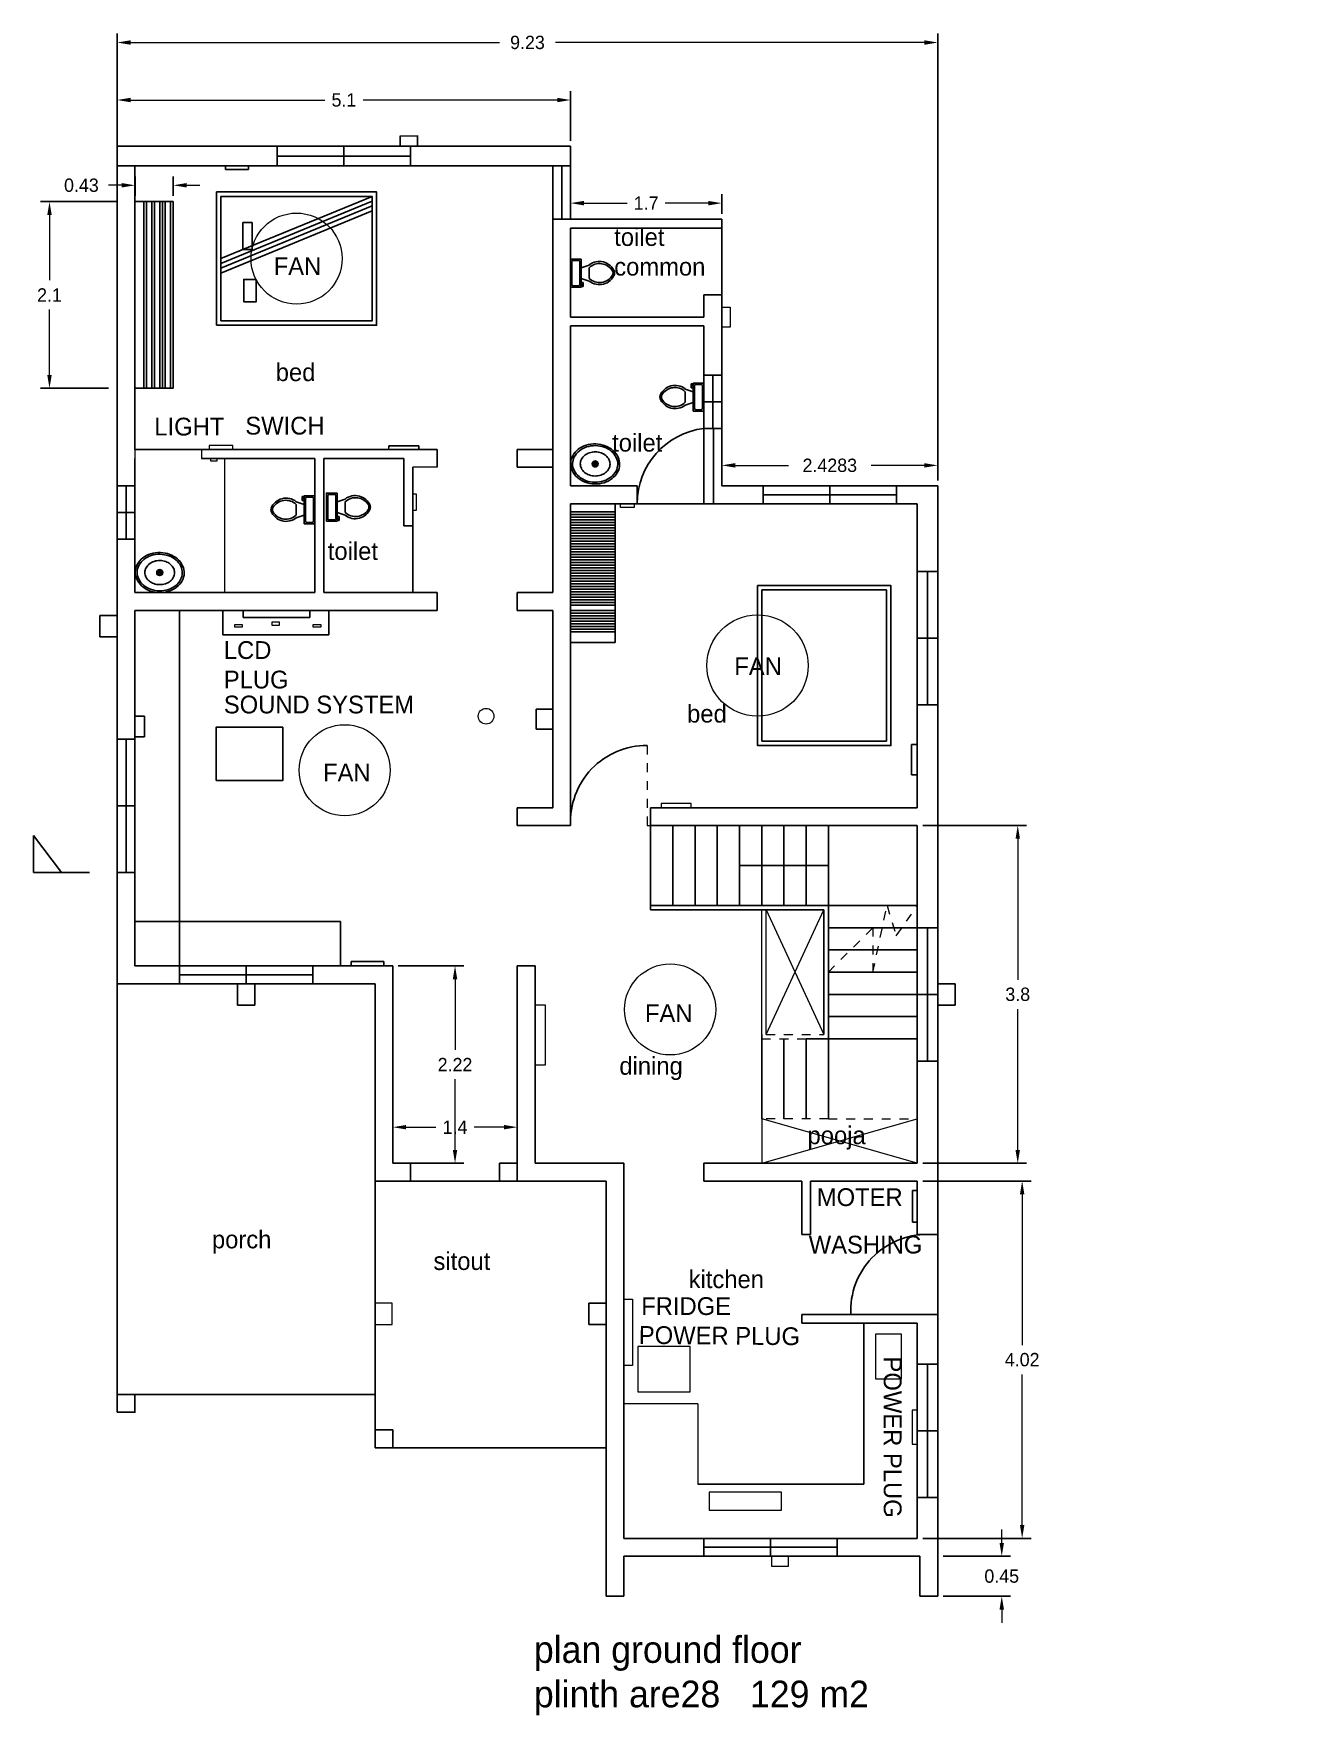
# Model space of a CAD drawing. Header units: inches. Extents: x -100 to 1476, y -184 to 112.
# Drawn here: x -84.59 to -70.25, y 20.16 to 39.07 of the extents above; entities that cross this region are included whole.
import ezdxf

# ---------------------------------------------------------------- set-up
doc = ezdxf.new("R2010")
doc.units = ezdxf.units.IN
doc.header["$MEASUREMENT"] = 0
doc.header["$PDMODE"] = 66
doc.linetypes.add('ACAD_ISO02W100', pattern=[15, 12, -3])
doc.dimstyles.get("Standard").update_dxf_attribs({"dimtxt": 0.15, "dimasz": 0.15, "dimexe": 0.1, "dimexo": 0.0625, "dimgap": 0.09, "dimtad": 0, "dimtih": 1, "dimtoh": 1, "dimdec": 4, "dimdsep": 46, "dimtxsty": 'Standard', "dimcen": 0.09, "dimadec": 0, "dimazin": 0, "dimtfac": 1, "dimtdec": 4, "dimtofl": 0, "dimtmove": 0, "dimatfit": 3, "dimfxl": 0, "dimtolj": 1, "dimtzin": 0, "dimlwd": 15, "dimarcsym": 0})

# ---------------------------------------------------------------- blocks, each defined once
blk = doc.blocks.new('*D361')
at = {"color": 0, "lineweight": -2, "transparency": 16777216}
for p, q in [((-80.546, 26.429), (-80.546, 26.873)), ((-79.146, 26.429), (-79.146, 26.873))]:
    blk.add_line(p, q, dxfattribs=at)
at = {"color": 0, "lineweight": 15, "transparency": 16777216}
for p, q in [((-80.396, 26.773), (-80.061, 26.773)), ((-79.296, 26.773), (-79.631, 26.773))]:
    blk.add_line(p, q, dxfattribs=at)
at = {"color": 0, "linetype": 'ByBlock', "lineweight": 18, "ltscale": 0.0008, "transparency": 16777216}
for points in [[(-80.396, 26.798), (-80.396, 26.748), (-80.546, 26.773)], [(-79.296, 26.748), (-79.296, 26.798), (-79.146, 26.773)]]:
    blk.add_solid(points, dxfattribs=at)
at = {"layer": 'Defpoints', "color": 0, "linetype": 'ByBlock', "lineweight": 18, "transparency": 16777216}
for p in [(-80.546, 26.773), (-80.546, 26.367), (-79.146, 26.367)]:
    blk.add_point(p, dxfattribs=at)
at = {"color": 0, "linetype": 'ByBlock', "ltscale": 0.0008, "transparency": 16777216, "insert": (-79.846, 26.773), "char_height": 0.15, "attachment_point": 5}
blk.add_mtext('\\A1;1.4', dxfattribs=at)
blk = doc.blocks.new('*D363')
at = {"color": 0, "lineweight": 15, "transparency": 16777216}
for p, q in [((-73.696, 22.097), (-73.696, 22.247)), ((-73.696, 21.347), (-73.696, 21.197))]:
    blk.add_line(p, q, dxfattribs=at)
at = {"color": 0, "lineweight": -2, "transparency": 16777216}
for p, q in [((-74.354, 21.947), (-73.596, 21.947)), ((-74.354, 21.497), (-73.596, 21.497))]:
    blk.add_line(p, q, dxfattribs=at)
at = {"color": 0, "linetype": 'ByBlock', "lineweight": 18, "ltscale": 0.0008, "transparency": 16777216}
for points in [[(-73.721, 22.097), (-73.671, 22.097), (-73.696, 21.947)], [(-73.671, 21.347), (-73.721, 21.347), (-73.696, 21.497)]]:
    blk.add_solid(points, dxfattribs=at)
at = {"layer": 'Defpoints', "color": 0, "linetype": 'ByBlock', "lineweight": 18, "transparency": 16777216}
for p in [(-74.416, 21.947), (-74.416, 21.497), (-73.696, 21.497)]:
    blk.add_point(p, dxfattribs=at)
at = {"color": 0, "linetype": 'ByBlock', "ltscale": 0.0008, "transparency": 16777216, "insert": (-73.696, 21.722), "char_height": 0.15, "attachment_point": 5}
blk.add_mtext('\\A1;0.45', dxfattribs=at)
blk = doc.blocks.new('*D364')
at = {"color": 0, "lineweight": -2, "transparency": 16777216}
for p, q in [((-83.646, 37.87), (-83.646, 38.428)), ((-78.546, 37.87), (-78.546, 38.428))]:
    blk.add_line(p, q, dxfattribs=at)
at = {"color": 0, "lineweight": 15, "transparency": 16777216}
for p, q in [((-83.496, 38.328), (-81.311, 38.328)), ((-78.696, 38.328), (-80.881, 38.328))]:
    blk.add_line(p, q, dxfattribs=at)
at = {"color": 0, "linetype": 'ByBlock', "lineweight": 18, "ltscale": 0.0008, "transparency": 16777216}
for points in [[(-83.496, 38.353), (-83.496, 38.303), (-83.646, 38.328)], [(-78.696, 38.303), (-78.696, 38.353), (-78.546, 38.328)]]:
    blk.add_solid(points, dxfattribs=at)
at = {"layer": 'Defpoints', "color": 0, "linetype": 'ByBlock', "lineweight": 18, "transparency": 16777216}
for p in [(-78.546, 38.328), (-83.646, 37.808), (-78.546, 37.808)]:
    blk.add_point(p, dxfattribs=at)
at = {"color": 0, "linetype": 'ByBlock', "ltscale": 0.0008, "transparency": 16777216, "insert": (-81.096, 38.328), "char_height": 0.15, "attachment_point": 5}
blk.add_mtext('\\A1;5.1', dxfattribs=at)
blk = doc.blocks.new('*D365')
at = {"color": 0, "lineweight": -2, "transparency": 16777216}
for p, q in [((-78.546, 37.049), (-78.546, 37.268)), ((-76.846, 37.049), (-76.846, 37.268))]:
    blk.add_line(p, q, dxfattribs=at)
at = {"color": 0, "lineweight": 15, "transparency": 16777216}
for p, q in [((-78.396, 37.168), (-77.911, 37.168)), ((-76.996, 37.168), (-77.481, 37.168))]:
    blk.add_line(p, q, dxfattribs=at)
at = {"color": 0, "linetype": 'ByBlock', "lineweight": 18, "ltscale": 0.0008, "transparency": 16777216}
for points in [[(-78.396, 37.193), (-78.396, 37.143), (-78.546, 37.168)], [(-76.996, 37.143), (-76.996, 37.193), (-76.846, 37.168)]]:
    blk.add_solid(points, dxfattribs=at)
at = {"layer": 'Defpoints', "color": 0, "linetype": 'ByBlock', "lineweight": 18, "transparency": 16777216}
for p in [(-76.846, 37.168), (-78.546, 36.987), (-76.846, 36.987)]:
    blk.add_point(p, dxfattribs=at)
at = {"color": 0, "linetype": 'ByBlock', "ltscale": 0.0008, "transparency": 16777216, "insert": (-77.696, 37.168), "char_height": 0.15, "attachment_point": 5}
blk.add_mtext('\\A1;1.7', dxfattribs=at)
blk = doc.blocks.new('*D366')
at = {"color": 0, "lineweight": -2, "transparency": 16777216}
for p, q in [((-76.844, 34.049), (-76.844, 34.318)), ((-74.416, 34.049), (-74.416, 34.318))]:
    blk.add_line(p, q, dxfattribs=at)
at = {"color": 0, "lineweight": 15, "transparency": 16777216}
for p, q in [((-76.694, 34.218), (-76.095, 34.218)), ((-74.566, 34.218), (-75.165, 34.218))]:
    blk.add_line(p, q, dxfattribs=at)
at = {"color": 0, "linetype": 'ByBlock', "lineweight": 18, "ltscale": 0.0008, "transparency": 16777216}
for points in [[(-76.694, 34.243), (-76.694, 34.193), (-76.844, 34.218)], [(-74.566, 34.193), (-74.566, 34.243), (-74.416, 34.218)]]:
    blk.add_solid(points, dxfattribs=at)
at = {"layer": 'Defpoints', "color": 0, "linetype": 'ByBlock', "lineweight": 18, "transparency": 16777216}
for p in [(-74.416, 34.218), (-76.844, 33.987), (-74.416, 33.987)]:
    blk.add_point(p, dxfattribs=at)
at = {"color": 0, "linetype": 'ByBlock', "ltscale": 0.0008, "transparency": 16777216, "insert": (-75.63, 34.218), "char_height": 0.15, "attachment_point": 5}
blk.add_mtext('\\A1;2.4283', dxfattribs=at)
blk = doc.blocks.new('*D367')
at = {"color": 0, "lineweight": -2, "transparency": 16777216}
for p, q in [((-83.646, 34.049), (-83.646, 39.075)), ((-74.416, 34.049), (-74.416, 39.075))]:
    blk.add_line(p, q, dxfattribs=at)
at = {"color": 0, "lineweight": 15, "transparency": 16777216}
for p, q in [((-83.496, 38.975), (-79.346, 38.975)), ((-74.566, 38.975), (-78.716, 38.975))]:
    blk.add_line(p, q, dxfattribs=at)
at = {"color": 0, "linetype": 'ByBlock', "lineweight": 18, "ltscale": 0.0008, "transparency": 16777216}
for points in [[(-83.496, 39), (-83.496, 38.95), (-83.646, 38.975)], [(-74.566, 38.95), (-74.566, 39), (-74.416, 38.975)]]:
    blk.add_solid(points, dxfattribs=at)
at = {"layer": 'Defpoints', "color": 0, "linetype": 'ByBlock', "lineweight": 18, "transparency": 16777216}
for p in [(-83.646, 38.975), (-83.646, 33.987), (-74.416, 33.987)]:
    blk.add_point(p, dxfattribs=at)
at = {"color": 0, "linetype": 'ByBlock', "ltscale": 0.0008, "transparency": 16777216, "insert": (-79.031, 38.975), "char_height": 0.15, "attachment_point": 5}
blk.add_mtext('\\A1;9.23', dxfattribs=at)
blk = doc.blocks.new('*D368')
at = {"color": 0, "lineweight": -2, "transparency": 16777216}
for p, q in [((-74.584, 30.167), (-73.416, 30.167)), ((-74.584, 26.367), (-73.416, 26.367))]:
    blk.add_line(p, q, dxfattribs=at)
at = {"color": 0, "lineweight": 15, "transparency": 16777216}
for p, q in [((-73.516, 30.017), (-73.516, 28.432)), ((-73.516, 26.517), (-73.516, 28.102))]:
    blk.add_line(p, q, dxfattribs=at)
at = {"color": 0, "linetype": 'ByBlock', "lineweight": 18, "ltscale": 0.0008, "transparency": 16777216}
for points in [[(-73.491, 30.017), (-73.541, 30.017), (-73.516, 30.167)], [(-73.541, 26.517), (-73.491, 26.517), (-73.516, 26.367)]]:
    blk.add_solid(points, dxfattribs=at)
at = {"layer": 'Defpoints', "color": 0, "linetype": 'ByBlock', "lineweight": 18, "transparency": 16777216}
for p in [(-74.646, 30.167), (-74.646, 26.367), (-73.516, 26.367)]:
    blk.add_point(p, dxfattribs=at)
at = {"color": 0, "linetype": 'ByBlock', "ltscale": 0.0008, "transparency": 16777216, "insert": (-73.516, 28.267), "char_height": 0.15, "attachment_point": 5}
blk.add_mtext('\\A1;3.8', dxfattribs=at)
blk = doc.blocks.new('*D369')
at = {"color": 0, "lineweight": -2, "transparency": 16777216}
for p, q in [((-74.584, 26.167), (-73.366, 26.167)), ((-74.584, 22.147), (-73.366, 22.147))]:
    blk.add_line(p, q, dxfattribs=at)
at = {"color": 0, "lineweight": 15, "transparency": 16777216}
for p, q in [((-73.466, 26.017), (-73.466, 24.322)), ((-73.466, 22.297), (-73.466, 23.992))]:
    blk.add_line(p, q, dxfattribs=at)
at = {"color": 0, "linetype": 'ByBlock', "lineweight": 18, "ltscale": 0.0008, "transparency": 16777216}
for points in [[(-73.441, 26.017), (-73.491, 26.017), (-73.466, 26.167)], [(-73.491, 22.297), (-73.441, 22.297), (-73.466, 22.147)]]:
    blk.add_solid(points, dxfattribs=at)
at = {"layer": 'Defpoints', "color": 0, "linetype": 'ByBlock', "lineweight": 18, "transparency": 16777216}
for p in [(-74.646, 26.167), (-74.646, 22.147), (-73.466, 22.147)]:
    blk.add_point(p, dxfattribs=at)
at = {"color": 0, "linetype": 'ByBlock', "ltscale": 0.0008, "transparency": 16777216, "insert": (-73.466, 24.157), "char_height": 0.15, "attachment_point": 5}
blk.add_mtext('\\A1;4.02', dxfattribs=at)
blk = doc.blocks.new('*D359')
at = {"color": 0, "lineweight": -2, "transparency": 16777216}
for p, q in [((-80.484, 28.587), (-79.746, 28.587)), ((-80.484, 26.367), (-79.746, 26.367))]:
    blk.add_line(p, q, dxfattribs=at)
at = {"color": 0, "lineweight": 15, "transparency": 16777216}
for p, q in [((-79.846, 28.437), (-79.846, 27.642)), ((-79.846, 26.517), (-79.846, 27.312))]:
    blk.add_line(p, q, dxfattribs=at)
at = {"color": 0, "linetype": 'ByBlock', "lineweight": 18, "ltscale": 0.0008, "transparency": 16777216}
for points in [[(-79.821, 28.437), (-79.871, 28.437), (-79.846, 28.587)], [(-79.871, 26.517), (-79.821, 26.517), (-79.846, 26.367)]]:
    blk.add_solid(points, dxfattribs=at)
at = {"layer": 'Defpoints', "color": 0, "linetype": 'ByBlock', "lineweight": 18, "transparency": 16777216}
for p in [(-80.546, 28.587), (-79.846, 28.587), (-80.546, 26.367)]:
    blk.add_point(p, dxfattribs=at)
at = {"color": 0, "linetype": 'ByBlock', "ltscale": 0.0008, "transparency": 16777216, "insert": (-79.846, 27.477), "char_height": 0.15, "attachment_point": 5}
blk.add_mtext('\\A1;2.22', dxfattribs=at)
blk = doc.blocks.new('Sink - Oval top')
for p, q in [((-1, 0), (1, 0)), ((0, 1), (0, -1))]:
    blk.add_line(p, q)
at = {"linetype": 'Continuous'}
for points in [[(-12.23, 0.39, 0.117634), (-11.46, -3.36, 0.104469), (-8.88, -6.8, 0.090016), (-5.08, -9.07, 0.08192), (-0.32, -10.02, 0.08192), (4.49, -9.38, 0.090016), (8.42, -7.36, 0.104469), (11.22, -4.09, 0.117634), (12.23, -0.39, 0.117634), (11.46, 3.36, 0.104469), (8.88, 6.8, 0.090016), (5.08, 9.07, 0.08192), (0.32, 10.02, 0.08192), (-4.49, 9.38, 0.090016), (-8.42, 7.36, 0.104469), (-11.22, 4.09, 0.117634)], [(-11.29, 0.16, 0.118622), (-10.52, -3.25, 0.104678), (-8.07, -6.36, 0.089562), (-4.54, -8.37, 0.081185), (-0.13, -9.15, 0.081185), (4.3, -8.49, 0.089562), (7.89, -6.58, 0.104678), (10.42, -3.55, 0.118622), (11.29, -0.16, 0.118622), (10.52, 3.25, 0.104678), (8.07, 6.36, 0.089562), (4.54, 8.37, 0.081185), (0.13, 9.15, 0.081185), (-4.3, 8.49, 0.089562), (-7.89, 6.58, 0.104678), (-10.42, 3.55, 0.118622)], [(-7.42, 0.08, 0.118283), (-6.91, -2.17, 0.104607), (-5.29, -4.21, 0.089718), (-2.97, -5.53, 0.081436), (-0.07, -6.04, 0.081436), (2.84, -5.59, 0.089718), (5.2, -4.33, 0.104607), (6.86, -2.32, 0.118283), (7.42, -0.08, 0.118283), (6.91, 2.17, 0.104607), (5.29, 4.21, 0.089718), (2.97, 5.53, 0.081436), (0.07, 6.04, 0.081436), (-2.84, 5.59, 0.089718), (-5.2, 4.33, 0.104607), (-6.86, 2.32, 0.118283)]]:
    blk.add_lwpolyline(points, format="xyb", close=True, dxfattribs=at)
for radius in [1.5, 1]:
    blk.add_circle((0, 0), radius)
blk = doc.blocks.new('Toilet - top')
for p, q in [((-10, -8.5), (-8, -8.5)), ((-10, -9.5), (-10, -8.5)), ((-7, -9.5), (-10, -9.5)), ((-8, -8.5), (-8, -8)), ((-7, -8), (-7, -9.5)), ((-4, -8), (-6, -14)), ((4, -8), (6, -14)), ((9.5, -6), (9.5, -2)), ((4, -14), (-4, -14))]:
    blk.add_line(p, q)
blk.add_lwpolyline([(10.5, -8), (10.5, 0), (-10.5, 0), (-10.5, -8)], close=True)
for points in [[(-9.5, -2), (-9.5, -6)], [(8.5, -1), (-8.5, -1)], [(-8.5, -7), (8.5, -7)]]:
    blk.add_lwpolyline(points)
for centre, radius, start, end in [((-8.6, -1.9), 0.884, 81.8699, 188.1301), ((-8.6, -6.1), 0.884, 171.8699, 278.1301), ((8.6, -1.9), 0.884, 351.8699, 98.1301), ((8.6, -6.1), 0.884, 261.8699, 8.1301), ((3.5, -21.6), 12.2, 141.4691, 247.9714), ((4.2, -21.8), 11.3, 136.3677, 238.9468), ((-3.5, -21.6), 12.2, 292.0284, 38.5307), ((-4.2, -21.8), 11.3, 301.053, 43.6321), ((0, -27.9), 4, 245.7318, 294.2682), ((0, -29), 4, 254.8605, 285.1395)]:
    blk.add_arc(centre, radius, start, end)
blk = doc.blocks.new('*D360')
at = {"color": 0, "lineweight": -2, "transparency": 16777216}
for p, q in [((-83.646, 37.185), (-84.508, 37.185)), ((-83.743, 35.085), (-84.508, 35.085))]:
    blk.add_line(p, q, dxfattribs=at)
at = {"color": 0, "lineweight": 15, "transparency": 16777216}
for p, q in [((-84.408, 37.035), (-84.408, 36.3)), ((-84.408, 35.235), (-84.408, 35.97))]:
    blk.add_line(p, q, dxfattribs=at)
at = {"color": 0, "linetype": 'ByBlock', "lineweight": 18, "ltscale": 0.0008, "transparency": 16777216}
for points in [[(-84.383, 37.035), (-84.433, 37.035), (-84.408, 37.185)], [(-84.433, 35.235), (-84.383, 35.235), (-84.408, 35.085)]]:
    blk.add_solid(points, dxfattribs=at)
at = {"layer": 'Defpoints', "color": 0, "linetype": 'ByBlock', "lineweight": 18, "transparency": 16777216}
for p in [(-83.584, 37.185), (-84.408, 35.085), (-83.68, 35.085)]:
    blk.add_point(p, dxfattribs=at)
at = {"color": 0, "linetype": 'ByBlock', "ltscale": 0.0008, "transparency": 16777216, "insert": (-84.408, 36.135), "char_height": 0.15, "attachment_point": 5}
blk.add_mtext('\\A1;2.1', dxfattribs=at)
blk = doc.blocks.new('*D370')
at = {"color": 0, "lineweight": -2, "transparency": 16777216}
for p, q in [((-83.446, 37.249), (-83.446, 37.469)), ((-83.016, 37.249), (-83.016, 37.469))]:
    blk.add_line(p, q, dxfattribs=at)
at = {"color": 0, "lineweight": 15, "transparency": 16777216}
for p, q in [((-83.596, 37.369), (-83.746, 37.369)), ((-82.866, 37.369), (-82.716, 37.369))]:
    blk.add_line(p, q, dxfattribs=at)
at = {"color": 0, "linetype": 'ByBlock', "lineweight": 18, "ltscale": 0.0008, "transparency": 16777216}
for points in [[(-83.596, 37.344), (-83.596, 37.394), (-83.446, 37.369)], [(-82.866, 37.394), (-82.866, 37.344), (-83.016, 37.369)]]:
    blk.add_solid(points, dxfattribs=at)
at = {"layer": 'Defpoints', "color": 0, "linetype": 'ByBlock', "lineweight": 18, "transparency": 16777216}
for p in [(-83.446, 37.369), (-83.446, 37.187), (-83.016, 37.187)]:
    blk.add_point(p, dxfattribs=at)
at = {"color": 0, "linetype": 'ByBlock', "ltscale": 0.0008, "transparency": 16777216, "insert": (-84.049, 37.369), "char_height": 0.15, "attachment_point": 5}
blk.add_mtext('\\A1;0.43', dxfattribs=at)

msp = doc.modelspace()

# ---------------------------------------------------------------- linework, layer by layer
at = {"color": 2, "linetype": 'ByBlock', "lineweight": 18, "ltscale": 0.0008}
for p, q in [((-80.46441, 37.80771), (-80.46441, 37.92477)), ((-80.46441, 37.92477), (-80.46441, 37.92477)), ((-80.46441, 37.92477), (-80.26964, 37.92477)), ((-80.26964, 37.9277), (-80.26964, 37.80771)), ((-80.26964, 37.80771), (-80.46441, 37.80771)), ((-83.84093, 32.28964), (-83.84093, 32.52963)), ((-83.84093, 32.52963), (-83.64617, 32.52963)), ((-83.64617, 32.52963), (-83.64617, 32.28964)), ((-83.64617, 32.28964), (-83.84093, 32.28964)), ((-83.64617, 32.28964), (-83.64617, 32.28964)), ((-78.93142, 31.25013), (-78.93142, 31.47671)), ((-78.93142, 31.47671), (-78.74617, 31.47671)), ((-78.74617, 31.47671), (-78.74617, 31.25013)), ((-83.33865, 31.39616), (-83.44617, 31.39616)), ((-83.44617, 31.39616), (-83.44617, 31.13721)), ((-83.33865, 31.16317), (-83.33865, 31.39616)), ((-78.74617, 31.25013), (-78.93142, 31.25013)), ((-83.44617, 31.16317), (-83.33865, 31.16317)), ((-82.29355, 28.14671), (-82.29355, 28.38671)), ((-82.29355, 28.38671), (-82.09879, 28.38671)), ((-82.09879, 28.38671), (-82.09879, 28.14671)), ((-74.41617, 28.3867), (-74.22141, 28.3867)), ((-74.41617, 28.14671), (-74.41617, 28.3867)), ((-74.22141, 28.3867), (-74.22141, 28.14671)), ((-82.09879, 28.14671), (-82.29355, 28.14671)), ((-74.22141, 28.14671), (-74.41617, 28.14671)), ((-80.55141, 24.79221), (-80.74617, 24.79221)), ((-80.74617, 24.79221), (-80.74617, 24.55222)), ((-80.55141, 24.55222), (-80.55141, 24.79221)), ((-78.34093, 24.55222), (-78.34093, 24.79221)), ((-78.34093, 24.79221), (-78.14617, 24.79221)), ((-78.14617, 24.79221), (-78.14617, 24.55222)), ((-80.74617, 24.55222), (-80.55141, 24.55222)), ((-78.14617, 24.55222), (-78.34093, 24.55222)), ((-76.29617, 21.94671), (-76.09776, 21.94671)), ((-76.28117, 21.83219), (-76.28117, 21.94671)), ((-76.09776, 21.94671), (-76.09776, 21.83219)), ((-76.09776, 21.83219), (-76.28117, 21.83219)), ((-76.09776, 21.83219), (-76.09776, 21.83219))]:
    msp.add_line(p, q, dxfattribs=at)
for p, q in [((-83.64617, 37.80771), (-78.54617, 37.80771)), ((-83.64617, 37.80771), (-83.64617, 23.76671)), ((-81.84617, 37.58671), (-81.84617, 37.80771)), ((-81.84617, 37.69721), (-80.34617, 37.69721)), ((-81.09617, 37.58671), (-81.09617, 37.80771)), ((-80.34617, 37.58671), (-80.34617, 37.80771)), ((-78.54617, 37.80771), (-78.54617, 36.98671)), ((-83.44617, 37.58671), (-83.64617, 37.58671)), ((-83.44617, 37.58671), (-78.74617, 37.58671)), ((-83.44617, 37.58671), (-83.44617, 34.39663)), ((-82.94617, 37.58671), (-82.69426, 37.58671)), ((-79.24617, 37.58671), (-78.74617, 37.58671)), ((-78.74617, 37.58671), (-78.74617, 32.78671)), ((-78.74617, 37.58671), (-78.54617, 37.58671)), ((-78.64617, 37.58671), (-78.64617, 36.98671)), ((-78.54617, 37.58671), (-78.54617, 36.98671)), ((-83.01617, 37.18671), (-83.44617, 37.18671)), ((-83.34617, 37.18671), (-83.34617, 35.08671)), ((-83.31617, 37.18671), (-83.31617, 35.08671)), ((-83.25617, 37.18671), (-83.25617, 35.08671)), ((-83.22617, 37.18671), (-83.22617, 35.08671)), ((-83.22617, 37.18671), (-83.22617, 35.08671)), ((-83.16617, 37.18671), (-83.16617, 35.08671)), ((-83.13617, 37.18671), (-83.13617, 35.08671)), ((-83.10617, 37.18671), (-83.10617, 35.08671)), ((-83.04617, 37.18671), (-83.04617, 35.08671)), ((-83.01617, 37.18671), (-83.01617, 35.08671)), ((-82.47881, 36.54407), (-80.77881, 37.24407)), ((-82.47881, 36.49), (-80.77881, 37.19)), ((-82.47881, 36.43592), (-80.77881, 37.13592)), ((-82.47881, 36.38185), (-80.77881, 37.08185)), ((-78.54617, 36.98671), (-78.74617, 36.98671)), ((-78.54617, 36.98671), (-76.84617, 36.98671)), ((-76.84617, 36.98671), (-76.84617, 33.98671)), ((-78.54617, 36.88671), (-78.54617, 35.88671)), ((-78.54617, 36.88671), (-78.54617, 35.88671)), ((-78.54617, 36.88671), (-77.04617, 36.88671)), ((-77.04617, 36.88671), (-76.84617, 36.88671)), ((-77.04617, 36.13671), (-77.04617, 35.88671)), ((-77.04617, 36.13671), (-76.84617, 36.13671)), ((-78.54617, 35.88671), (-77.04617, 35.88671)), ((-78.54617, 35.78671), (-78.54617, 33.98671)), ((-78.54617, 35.78671), (-78.54617, 33.98671)), ((-78.54617, 35.78671), (-77.04617, 35.78671)), ((-77.04617, 35.78671), (-77.04617, 33.98671)), ((-76.84617, 35.23414), (-77.04617, 35.23414)), ((-76.94617, 35.23414), (-76.94617, 34.63414)), ((-83.01617, 35.08671), (-83.44617, 35.08671)), ((-76.84617, 34.93414), (-77.04617, 34.93414)), ((-76.84617, 34.63414), (-77.04617, 34.63414)), ((-76.93933, 34.63414), (-76.93933, 33.78671)), ((-83.44617, 34.39663), (-80.04617, 34.39663)), ((-83.44617, 34.29663), (-83.44617, 32.78671)), ((-83.0227, 34.39663), (-83.0227, 34.39663)), ((-82.69617, 34.29663), (-82.6227, 34.29663)), ((-82.69617, 34.29663), (-81.42175, 34.29663)), ((-81.42175, 34.29663), (-81.42175, 32.78671)), ((-81.32175, 34.29663), (-81.32175, 32.78671)), ((-81.32175, 34.29663), (-80.42175, 34.29663)), ((-80.42175, 34.29663), (-80.42175, 33.53671)), ((-80.04617, 34.39663), (-80.04617, 34.19663)), ((-79.14617, 34.39663), (-78.74617, 34.39663)), ((-79.14617, 34.39663), (-79.14617, 34.19663)), ((-79.14617, 34.39663), (-79.14617, 34.19663)), ((-80.32175, 34.19663), (-80.32175, 32.78671)), ((-79.14617, 34.19663), (-78.74617, 34.19663)), ((-83.44617, 33.98671), (-83.64617, 33.98671)), ((-83.54617, 33.98671), (-83.54617, 33.38671)), ((-78.54617, 33.98671), (-78.54617, 33.98671)), ((-77.79617, 33.98671), (-78.54617, 33.98671)), ((-77.79617, 33.98671), (-77.79617, 33.78671)), ((-77.79617, 33.98671), (-77.79617, 33.78671)), ((-77.04617, 33.98671), (-77.04617, 33.78671)), ((-76.84617, 33.98671), (-74.41617, 33.98671)), ((-76.38117, 33.98671), (-76.38117, 33.78671)), ((-76.38117, 33.88671), (-74.88117, 33.88671)), ((-75.63117, 33.98671), (-75.63117, 33.78671)), ((-74.88117, 33.98671), (-74.88117, 33.78671)), ((-74.41617, 33.98671), (-74.41617, 21.94671)), ((-83.44617, 33.68671), (-83.64617, 33.68671)), ((-78.54617, 33.78671), (-78.54617, 30.36671)), ((-78.54617, 33.78671), (-74.64617, 33.78671)), ((-78.54617, 33.69671), (-78.04617, 33.69671)), ((-78.04617, 33.78671), (-78.04617, 32.58671)), ((-74.64617, 33.78671), (-74.64617, 30.36671)), ((-78.54617, 33.66671), (-78.04617, 33.66671)), ((-78.54617, 33.66671), (-78.04617, 33.66671)), ((-78.54617, 33.63671), (-78.04617, 33.63671)), ((-78.54617, 33.60671), (-78.04617, 33.60671)), ((-78.54617, 33.57671), (-78.04617, 33.57671)), ((-78.54617, 33.57671), (-78.04617, 33.57671)), ((-78.54617, 33.54671), (-78.04617, 33.54671)), ((-78.54617, 33.51671), (-78.04617, 33.51671)), ((-78.54617, 33.48671), (-78.04617, 33.48671)), ((-78.54617, 33.48671), (-78.04617, 33.48671)), ((-83.44617, 33.38671), (-83.64617, 33.38671)), ((-78.54617, 33.45671), (-78.04617, 33.45671)), ((-78.54617, 33.42671), (-78.04617, 33.42671)), ((-78.54617, 33.39671), (-78.04617, 33.39671)), ((-78.54617, 33.39671), (-78.04617, 33.39671)), ((-78.54617, 33.36671), (-78.04617, 33.36671)), ((-78.54617, 33.33671), (-78.04617, 33.33671)), ((-78.54617, 33.30671), (-78.04617, 33.30671)), ((-78.54617, 33.30671), (-78.04617, 33.30671)), ((-78.54617, 33.27671), (-78.04617, 33.27671)), ((-78.54617, 33.24671), (-78.04617, 33.24671)), ((-78.54617, 33.21671), (-78.04617, 33.21671)), ((-78.54617, 33.18671), (-78.04617, 33.18671)), ((-78.54617, 33.15671), (-78.04617, 33.15671)), ((-78.54617, 33.12671), (-78.04617, 33.12671)), ((-78.54617, 33.09671), (-78.04617, 33.09671)), ((-78.54617, 33.09671), (-78.04617, 33.09671)), ((-78.54617, 33.06671), (-78.04617, 33.06671)), ((-78.54617, 33.03671), (-78.04617, 33.03671)), ((-78.54617, 33.00671), (-78.04617, 33.00671)), ((-78.54617, 33.00671), (-78.04617, 33.00671)), ((-78.54617, 32.97671), (-78.04617, 32.97671)), ((-78.54617, 32.94671), (-78.04617, 32.94671)), ((-74.64617, 33.02602), (-74.41617, 33.02602)), ((-74.53117, 33.02602), (-74.53117, 31.52602)), ((-83.44617, 32.78671), (-81.42175, 32.78671)), ((-81.32175, 32.78671), (-80.04537, 32.78671)), ((-80.35521, 32.78671), (-80.45521, 32.78671)), ((-80.32175, 32.78671), (-80.04617, 32.78671)), ((-80.04617, 32.78671), (-80.04617, 32.58671)), ((-79.14617, 32.78671), (-78.74617, 32.78671)), ((-79.14617, 32.78671), (-79.14617, 32.58671)), ((-79.14617, 32.78671), (-79.14617, 32.58671)), ((-78.54617, 32.91671), (-78.04617, 32.91671)), ((-78.54617, 32.91671), (-78.04617, 32.91671)), ((-78.54617, 32.88671), (-78.04617, 32.88671)), ((-78.54617, 32.85671), (-78.04617, 32.85671)), ((-78.54617, 32.82671), (-78.04617, 32.82671)), ((-78.54617, 32.82671), (-78.04617, 32.82671)), ((-78.54617, 32.79671), (-78.04617, 32.79671)), ((-78.54617, 32.76671), (-78.04617, 32.76671)), ((-78.54617, 32.73671), (-78.04617, 32.73671)), ((-78.54617, 32.73671), (-78.04617, 32.73671)), ((-83.44617, 32.58671), (-80.04617, 32.58671)), ((-83.44617, 32.58671), (-83.44617, 28.58671)), ((-82.94617, 32.58671), (-82.94617, 28.58671)), ((-79.14617, 32.58671), (-78.74617, 32.58671)), ((-78.74617, 32.58671), (-78.74617, 30.36671)), ((-78.54617, 32.70671), (-78.04617, 32.70671)), ((-78.54617, 32.67671), (-78.04617, 32.67671)), ((-78.54617, 32.64671), (-78.04617, 32.64671)), ((-78.54617, 32.58671), (-78.04617, 32.58671)), ((-78.54617, 32.55671), (-78.04617, 32.55671)), ((-78.04617, 32.58671), (-78.04617, 32.22671)), ((-78.54617, 32.52671), (-78.04617, 32.52671)), ((-78.54617, 32.49671), (-78.04617, 32.49671)), ((-78.54617, 32.49671), (-78.04617, 32.49671)), ((-78.54617, 32.46671), (-78.04617, 32.46671)), ((-78.54617, 32.43671), (-78.04617, 32.43671)), ((-78.54617, 32.40671), (-78.04617, 32.40671)), ((-78.54617, 32.40671), (-78.04617, 32.40671)), ((-78.54617, 32.37671), (-78.04617, 32.37671)), ((-78.54617, 32.34671), (-78.04617, 32.34671)), ((-78.04617, 32.22671), (-78.54617, 32.22671)), ((-74.64617, 32.27602), (-74.41617, 32.27602)), ((-74.64617, 31.52602), (-74.41617, 31.52602)), ((-83.64617, 31.13721), (-83.44617, 31.13721)), ((-83.64617, 31.13721), (-83.44617, 31.13721)), ((-83.54617, 31.13721), (-83.54617, 30.38721)), ((-83.64617, 30.38721), (-83.44617, 30.38721)), ((-83.54617, 30.38721), (-83.54617, 29.63721)), ((-79.14617, 30.36671), (-79.14617, 30.16671)), ((-79.14617, 30.36671), (-78.74617, 30.36671)), ((-79.14617, 30.36671), (-79.14617, 30.16671)), ((-79.14617, 30.36671), (-79.14617, 30.16671)), ((-78.54617, 30.36671), (-78.54617, 30.16671)), ((-77.64617, 30.36671), (-74.64617, 30.36671)), ((-77.64617, 30.36671), (-77.64617, 30.16671)), ((-78.94617, 30.16671), (-79.14617, 30.16671)), ((-78.94617, 30.16671), (-78.54617, 30.16671)), ((-77.64617, 30.16671), (-74.64617, 30.16671)), ((-77.64617, 29.21671), (-77.64617, 30.16671)), ((-77.39617, 29.26671), (-77.39617, 30.16671)), ((-77.14617, 29.26671), (-77.14617, 30.16671)), ((-76.89617, 29.26671), (-76.89617, 30.16671)), ((-76.64617, 29.26671), (-76.64617, 30.16671)), ((-76.39617, 29.26671), (-76.39617, 30.16671)), ((-76.14617, 29.26671), (-76.14617, 30.16671)), ((-76.14617, 29.26671), (-76.14617, 30.16671)), ((-76.14617, 29.26671), (-76.14617, 30.16671)), ((-75.89617, 29.26671), (-75.89617, 30.16671)), ((-75.64617, 29.26671), (-75.64617, 30.16671)), ((-74.64617, 30.16671), (-74.64617, 26.36671)), ((-76.64617, 29.71671), (-75.64617, 29.71671)), ((-83.64617, 29.63721), (-83.44617, 29.63721)), ((-77.64617, 29.26671), (-74.64617, 29.26671)), ((-77.64617, 29.21671), (-75.69617, 29.21671)), ((-83.44617, 29.08671), (-81.13472, 29.08671)), ((-81.13472, 29.08671), (-81.13472, 28.58671)), ((-75.64617, 29.01671), (-74.64617, 29.01671)), ((-74.64617, 29.01671), (-74.41617, 29.01671)), ((-74.53117, 29.01671), (-74.53117, 27.51671)), ((-75.64617, 28.76671), (-74.64617, 28.76671)), ((-83.44617, 28.58671), (-80.54617, 28.58671)), ((-82.94617, 28.38671), (-82.94617, 28.58671)), ((-82.94617, 28.38671), (-82.94617, 28.58671)), ((-82.19617, 28.38671), (-82.19617, 28.58671)), ((-81.44617, 28.38671), (-81.44617, 28.58671)), ((-80.54617, 28.58671), (-80.54617, 26.36671)), ((-79.14617, 28.58671), (-79.14617, 26.36671)), ((-79.14617, 28.58671), (-78.94617, 28.58671)), ((-79.14617, 28.58671), (-79.14617, 26.16671)), ((-78.94617, 28.58671), (-78.94617, 26.36671)), ((-83.64617, 28.38671), (-80.74617, 28.38671)), ((-82.94617, 28.48671), (-81.44617, 28.48671)), ((-80.74617, 28.38671), (-80.74617, 26.16671)), ((-75.64617, 28.51671), (-74.64617, 28.51671)), ((-75.64617, 28.26671), (-74.64617, 28.26671)), ((-74.64617, 28.26671), (-74.41617, 28.26671)), ((-75.64617, 28.01671), (-74.64617, 28.01671)), ((-75.64617, 27.76671), (-74.64617, 27.76671)), ((-74.64617, 27.51671), (-74.41617, 27.51671)), ((-80.54617, 26.36671), (-80.34617, 26.36671)), ((-80.34617, 26.36671), (-80.34617, 26.16671)), ((-79.34617, 26.36671), (-79.14617, 26.36671)), ((-79.34617, 26.36671), (-79.34617, 26.16671)), ((-79.14617, 26.36671), (-79.14617, 26.16671)), ((-78.94617, 26.36671), (-77.94617, 26.36671)), ((-78.94617, 26.36671), (-78.14617, 26.36671)), ((-77.94617, 26.16671), (-77.94617, 26.36671)), ((-77.04617, 26.36671), (-74.64617, 26.36671)), ((-77.04617, 26.16671), (-77.04617, 26.36671)), ((-80.74617, 26.16671), (-78.14617, 26.16671)), ((-80.74617, 26.16671), (-80.74617, 23.16671)), ((-78.14617, 26.16671), (-78.14617, 21.94671)), ((-77.94617, 26.16671), (-77.94617, 22.14671)), ((-77.04617, 26.16671), (-75.94617, 26.16671)), ((-75.94617, 26.16671), (-75.94617, 25.56671)), ((-75.84617, 26.16671), (-75.84617, 25.56671)), ((-75.84617, 26.16671), (-74.64617, 26.16671)), ((-74.64617, 26.16671), (-74.64617, 25.56671)), ((-75.94617, 25.56671), (-75.84617, 25.56671)), ((-74.64617, 25.56671), (-74.41617, 25.56671)), ((-75.94617, 24.66671), (-75.94617, 24.56671)), ((-75.94617, 24.66671), (-74.41617, 24.66671)), ((-75.39314, 24.66671), (-74.41617, 24.66671)), ((-75.94617, 24.56671), (-74.64617, 24.56671)), ((-75.24617, 24.56671), (-75.24617, 22.75671)), ((-74.64617, 24.56671), (-74.64617, 22.14671)), ((-74.64617, 24.10671), (-74.41617, 24.10671)), ((-74.53117, 24.10671), (-74.53117, 22.60671)), ((-83.64617, 23.76671), (-80.74617, 23.76671)), ((-74.64617, 23.35671), (-74.41617, 23.35671)), ((-80.74617, 23.16671), (-78.14617, 23.16671)), ((-75.24617, 22.75671), (-77.11457, 22.75671)), ((-74.64617, 22.60671), (-74.41617, 22.60671)), ((-77.94617, 22.14671), (-74.64617, 22.14671)), ((-77.04617, 22.14671), (-77.04617, 21.94671)), ((-76.29617, 22.14671), (-76.29617, 21.94671)), ((-75.54617, 22.14671), (-75.54617, 21.94671)), ((-78.14617, 21.94671), (-78.14617, 21.49671)), ((-77.94617, 21.94671), (-74.61617, 21.94671)), ((-77.94617, 21.94671), (-77.94617, 21.49671)), ((-77.04617, 22.04671), (-75.54617, 22.04671)), ((-74.61617, 21.94671), (-74.61617, 21.49671)), ((-74.41617, 21.94671), (-74.41617, 21.49671)), ((-77.94617, 21.49671), (-78.14617, 21.49671)), ((-74.61617, 21.49671), (-74.41617, 21.49671))]:
    msp.add_line(p, q)
at = {"color": 1, "linetype": 'ByBlock', "lineweight": 18, "ltscale": 0.0008}
for p, q in [((-82.42746, 37.58671), (-82.42746, 37.5474)), ((-82.17054, 37.58671), (-82.42746, 37.58671)), ((-82.42746, 37.5474), (-82.17054, 37.5474)), ((-82.17054, 37.5474), (-82.17054, 37.58671)), ((-82.34404, 34.43985), (-82.6099, 34.43985)), ((-82.6099, 34.43985), (-82.6099, 34.39663)), ((-82.34404, 34.39663), (-82.34404, 34.43985)), ((-80.25195, 34.43896), (-80.5892, 34.43896)), ((-80.5892, 34.43896), (-80.5892, 34.41779)), ((-80.25195, 34.39663), (-80.25195, 34.43896)), ((-82.6099, 34.39663), (-82.34404, 34.39663)), ((-80.5892, 34.39663), (-80.5892, 34.42838)), ((-80.5892, 34.39663), (-80.25195, 34.39663)), ((-80.32175, 33.89726), (-80.28461, 33.89726)), ((-80.32175, 33.70895), (-80.32175, 33.89726)), ((-80.28461, 33.89726), (-80.28461, 33.70895)), ((-80.28461, 33.70895), (-80.32175, 33.70895)), ((-74.71057, 30.73746), (-74.71057, 31.07955)), ((-74.71057, 31.07955), (-74.64617, 31.07955)), ((-74.64617, 31.07955), (-74.64617, 30.73746)), ((-74.64617, 30.73746), (-74.71057, 30.73746)), ((-77.19092, 30.41517), (-77.52817, 30.41517)), ((-77.52817, 30.41517), (-77.52817, 30.36671)), ((-77.52817, 30.36671), (-77.19092, 30.36671)), ((-77.19092, 30.37284), (-77.19092, 30.41517)), ((-77.19092, 30.36671), (-77.19092, 30.37284)), ((-80.64817, 28.63539), (-81.01459, 28.63539)), ((-81.01459, 28.63539), (-81.01459, 28.58671)), ((-81.01459, 28.58671), (-80.64817, 28.58671)), ((-80.64817, 28.58671), (-80.64817, 28.63539)), ((-78.94617, 28.15083), (-78.83095, 28.15083)), ((-78.94617, 27.47233), (-78.94617, 28.15083)), ((-78.83095, 28.15083), (-78.83095, 27.47233)), ((-78.83095, 27.47233), (-78.94617, 27.47233)), ((-74.69939, 25.70552), (-74.69939, 26.05908)), ((-74.69939, 26.05908), (-74.64617, 26.05908)), ((-74.64617, 26.05908), (-74.64617, 25.70552)), ((-74.64617, 25.70552), (-74.69939, 25.70552)), ((-77.94617, 24.8389), (-77.85107, 24.8389)), ((-77.94617, 24.09152), (-77.94617, 24.8389)), ((-77.85107, 24.8389), (-77.85107, 24.09152)), ((-77.85107, 24.09152), (-77.94617, 24.09152)), ((-74.64617, 23.59115), (-74.70499, 23.59115)), ((-74.70499, 23.59115), (-74.70499, 23.2079)), ((-74.64617, 23.2079), (-74.64617, 23.59115)), ((-74.70499, 23.2079), (-74.64617, 23.2079))]:
    msp.add_line(p, q, dxfattribs=at)
at = {"color": 4, "linetype": 'ByBlock', "lineweight": 18, "ltscale": 0.0008}
for p, q in [((-83.44617, 34.39663), (-83.44617, 34.29663)), ((-82.69617, 34.39663), (-82.69617, 34.29663)), ((-82.43396, 32.78671), (-82.43396, 34.29663)), ((-80.04617, 34.19663), (-80.32175, 34.19663)), ((-80.32175, 34.19663), (-80.32175, 34.19663)), ((-76.39617, 27.81671), (-76.39617, 29.21671)), ((-76.34617, 27.81671), (-76.34617, 29.21671)), ((-76.34617, 27.81671), (-75.69617, 29.21671)), ((-76.34617, 29.21671), (-75.69617, 27.81671)), ((-76.39617, 26.86671), (-76.39617, 26.36671)), ((-76.39617, 26.36671), (-74.64617, 26.86671)), ((-74.64617, 26.36671), (-76.39617, 26.86671)), ((-74.64617, 26.86671), (-74.64617, 26.86671)), ((-75.29617, 24.56671), (-75.29617, 24.56671)), ((-77.11457, 23.66171), (-77.94617, 23.66171)), ((-77.11457, 23.66171), (-77.11457, 22.75671)), ((-77.11457, 23.39911), (-77.11457, 23.39911))]:
    msp.add_line(p, q, dxfattribs=at)
at = {"color": 0, "linetype": 'ByBlock'}
for p, q in [((-82.5227, 34.29663), (-82.5227, 34.29663)), ((-80.32175, 33.53671), (-80.42175, 33.53671)), ((-80.32175, 32.78671), (-80.40521, 32.78671)), ((-84.58632, 29.63721), (-84.58632, 30.05545)), ((-84.58632, 30.05545), (-84.27284, 29.63721)), ((-83.95936, 29.63721), (-84.58632, 29.63721)), ((-75.69617, 29.21671), (-75.69617, 27.81671)), ((-75.64617, 29.26671), (-75.64617, 26.86671)), ((-76.39617, 27.81671), (-76.39617, 26.86671)), ((-76.14617, 27.76671), (-76.14617, 26.86671)), ((-75.89617, 27.76671), (-75.89617, 26.86671)), ((-75.64617, 27.76671), (-75.89617, 27.76671)), ((-75.64617, 27.76671), (-75.64617, 26.86671))]:
    msp.add_line(p, q, dxfattribs=at)
at = {"color": 3, "linetype": 'ByBlock', "lineweight": 18, "ltscale": 0.0008}
for p, q in [((-82.45883, 32.31206), (-82.45883, 32.58671)), ((-82.22954, 32.50548), (-82.22954, 32.58671)), ((-81.47878, 32.58671), (-81.47878, 32.50548)), ((-81.26372, 32.58671), (-81.26372, 32.31206)), ((-81.47878, 32.50548), (-82.22954, 32.50548)), ((-81.26372, 32.31206), (-82.45883, 32.31206))]:
    msp.add_line(p, q, dxfattribs=at)
at = {"color": 0, "linetype": 'ACAD_ISO02W100', "lineweight": 20, "ltscale": 0.0008}
for p, q in [((-77.6842, 31.06671), (-77.6842, 30.16671)), ((-77.6842, 30.16671), (-77.64617, 30.16671)), ((-75.14617, 28.51671), (-74.98632, 29.26671)), ((-74.98632, 29.26671), (-74.88191, 28.92396)), ((-74.88191, 28.92396), (-74.64617, 29.26671)), ((-75.64617, 28.51671), (-75.14617, 29.01671)), ((-75.14617, 29.01671), (-75.14617, 28.51671)), ((-76.34617, 27.81671), (-75.69617, 27.81671)), ((-76.39617, 27.76671), (-75.77117, 27.76671)), ((-75.64617, 26.86671), (-76.39617, 26.86671)), ((-75.64617, 26.86671), (-74.64617, 26.86671))]:
    msp.add_line(p, q, dxfattribs=at)
at = {"color": 4, "linetype": 'ByBlock', "lineweight": 18, "ltscale": 0.0008}
msp.add_lwpolyline([(-80.46441, 37.92477), (-80.46441, 37.80771), (-80.26964, 37.80771), (-80.26964, 37.9277)], dxfattribs=at)
for points in [[(-82.42746, 37.58671), (-82.17054, 37.58671), (-82.17054, 37.5474), (-82.42746, 37.5474)], [(-82.34404, 34.43985), (-82.6099, 34.43985), (-82.6099, 34.39663), (-82.34404, 34.39663)], [(-80.25195, 34.39663), (-80.5892, 34.39663), (-80.5892, 34.43896), (-80.25195, 34.43896)], [(-82.5227, 34.29663), (-82.59638, 34.29663), (-82.59638, 34.26791), (-82.5227, 34.26791)], [(-80.32175, 33.89726), (-80.28461, 33.89726), (-80.28461, 33.70895), (-80.32175, 33.70895)], [(-81.26372, 32.58671), (-82.45883, 32.58671), (-82.45883, 32.31206), (-81.26372, 32.31206)], [(-81.47878, 32.58671), (-82.22954, 32.58671), (-82.22954, 32.50548), (-81.47878, 32.50548)], [(-83.64617, 32.52963), (-83.84093, 32.52963), (-83.84093, 32.28964), (-83.64617, 32.28964)], [(-82.23511, 32.42472), (-82.32594, 32.42472), (-82.32594, 32.4035), (-82.23511, 32.4035)], [(-81.81885, 32.45367), (-81.90775, 32.45367), (-81.90775, 32.41894), (-81.81885, 32.41894)], [(-81.35309, 32.42472), (-81.44392, 32.42472), (-81.44392, 32.4035), (-81.35309, 32.4035)], [(-78.74617, 31.47671), (-78.93142, 31.47671), (-78.93142, 31.25013), (-78.74617, 31.25013)], [(-83.44617, 31.39616), (-83.33865, 31.39616), (-83.33865, 31.16317), (-83.44617, 31.16317)], [(-74.64617, 31.07955), (-74.71057, 31.07955), (-74.71057, 30.73746), (-74.64617, 30.73746)], [(-80.64817, 28.58671), (-81.01459, 28.58671), (-81.01459, 28.63539), (-80.64817, 28.63539)], [(-82.09879, 28.38671), (-82.29355, 28.38671), (-82.29355, 28.14671), (-82.09879, 28.14671)], [(-74.22141, 28.3867), (-74.41617, 28.3867), (-74.41617, 28.14671), (-74.22141, 28.14671)], [(-78.94617, 28.15083), (-78.83095, 28.15083), (-78.83095, 27.47233), (-78.94617, 27.47233)], [(-74.64617, 26.05908), (-74.69939, 26.05908), (-74.69939, 25.70552), (-74.64617, 25.70552)], [(-74.64617, 26.05908), (-74.64617, 26.05908), (-74.64617, 26.05908), (-74.64617, 26.05908)], [(-80.55141, 24.79221), (-80.74617, 24.79221), (-80.74617, 24.55222), (-80.55141, 24.55222)], [(-78.14617, 24.79221), (-78.34093, 24.79221), (-78.34093, 24.55222), (-78.14617, 24.55222)], [(-77.94617, 24.8389), (-77.85107, 24.8389), (-77.85107, 24.09152), (-77.94617, 24.09152)], [(-74.82299, 24.44308), (-75.11663, 24.44308), (-75.11663, 23.94293), (-74.82299, 23.94293)], [(-77.20113, 24.30613), (-77.79096, 24.30613), (-77.79096, 23.79751), (-77.20113, 23.79751)], [(-74.64617, 23.59115), (-74.70499, 23.59115), (-74.70499, 23.2079), (-74.64617, 23.2079)], [(-76.98836, 22.46468), (-76.17439, 22.46468), (-76.17439, 22.66769), (-76.98836, 22.66769)], [(-76.28117, 21.94671), (-76.09776, 21.94671), (-76.09776, 21.83219), (-76.28117, 21.83219)]]:
    msp.add_lwpolyline(points, close=True, dxfattribs=at)
for points in [[(-82.52881, 35.79407), (-80.72881, 35.79407), (-80.72881, 37.29407), (-82.52881, 37.29407)], [(-82.52881, 35.79407), (-80.72881, 35.79407), (-80.72881, 37.29407), (-82.52881, 37.29407)], [(-82.47881, 35.84407), (-80.77881, 35.84407), (-80.77881, 37.24407), (-82.47881, 37.24407)], [(-82.12891, 36.94885), (-82.23202, 36.94885), (-82.23202, 36.64569), (-82.12891, 36.64569)], [(-82.08236, 36.30951), (-82.22249, 36.30951), (-82.22249, 36.05875), (-82.08236, 36.05875)], [(-76.44331, 32.86649), (-76.44331, 31.06649), (-74.94331, 31.06649), (-74.94331, 32.86649)], [(-76.44331, 32.86649), (-76.44331, 31.06649), (-74.94331, 31.06649), (-74.94331, 32.86649)], [(-76.39331, 32.81649), (-76.39331, 31.11649), (-74.99331, 31.11649), (-74.99331, 32.81649)], [(-82.53426, 30.67139), (-81.78426, 30.67139), (-81.78426, 31.27139), (-82.53426, 31.27139)], [(-83.64617, 23.56671), (-83.44617, 23.56671), (-83.44617, 23.76671), (-83.64617, 23.76671)], [(-80.74617, 23.16671), (-80.54617, 23.16671), (-80.54617, 23.36671), (-80.74617, 23.36671)]]:
    msp.add_lwpolyline(points, close=True)
at = {"color": 1, "linetype": 'ByBlock', "lineweight": 18, "ltscale": 3}
for points in [[(-76.84617, 35.99689), (-76.7504, 35.99689), (-76.7504, 35.77284), (-76.84617, 35.77284)], [(-77.98266, 33.78671), (-77.82914, 33.78671), (-77.82914, 33.7444), (-77.98266, 33.7444)]]:
    msp.add_lwpolyline(points, close=True, dxfattribs=at)
at = {"color": 4, "linetype": 'ByBlock', "lineweight": 18, "ltscale": 0.0008}
for centre, radius in [((-81.62881, 36.54407), 0.51223), ((-76.44331, 31.96649), 0.57024), ((-79.49668, 31.39616), 0.0885), ((-81.0873, 30.7886), 0.51223), ((-77.42614, 28.09742), 0.51223)]:
    msp.add_circle(centre, radius, dxfattribs=at)
at = {"color": 2, "linetype": 'ByBlock', "lineweight": 18, "ltscale": 0.0008}
msp.add_circle((-79.49668, 31.39616), 0.0885, dxfattribs=at)
for centre, radius, start, end in [((-76.94514, 33.78912), 0.85103, 96.817837, 180.162842), ((-79.19042, 32.72989), 0.85684, 176.198021, 182.888919), ((-77.69042, 30.20989), 0.85684, 89.583891, 182.888919), ((-74.53739, 24.70989), 0.85684, 89.583891, 182.888919)]:
    msp.add_arc(centre, radius, start, end)

# ---------------------------------------------------------------- block references
for p, xscale, yscale, zscale, rotation in [((-78.54617, 36.3817), 0.01500000000000057, 0.01500000000000057, 0.01500000000000057, 90), ((-77.04617, 34.98713), 0.01499999999999702, 0.01499999999999702, 0.01499999999999702, 270), ((-81.42175, 33.71898), 0.01500000000000057, 0.01500000000000057, 0.01500000000000057, 270), ((-81.29265, 33.74802), 0.01500000000000057, 0.01500000000000057, 0.01500000000000057, 90)]:
    msp.add_blockref('Toilet - top', p, dxfattribs=dict(xscale=xscale, yscale=yscale, zscale=zscale, rotation=rotation))
at = {"xscale": 0.02250000000000085, "yscale": 0.02250000000000085, "zscale": 0.02250000000000085}
for p in [(-78.26952, 34.23421), (-83.16781, 33.01224)]:
    msp.add_blockref('Sink - Oval top', p, dxfattribs=at)

# ---------------------------------------------------------------- texts
at = {"attachment_point": 1}
for s, insert, char_height, width in [('{\\fVani|b0|i0|c0|p34;toilet\\Pcommon}', (-78.05504, 36.88671), 0.2, 3.5819957), ('{\\fVani|b0|i0|c0|p34;bed}', (-81.86263, 35.36611), 0.2, 3.5819957), ('{\\fVani|b0|i0|c0|p34;toilet}', (-78.07882, 34.57309), 0.2, 3.5819957), ('{\\fVani|b0|i0|c0|p34;toilet}', (-81.27765, 33.35471), 0.2, 3.5819957), ('{\\fVani|b0|i0|c0|p34;toilet}', (-81.27765, 33.35471), 0.2, 3.5819957), ('{\\fVani|b0|i0|c0|p34;bed}', (-77.23511, 31.52469), 0.2, 3.5819957), ('{\\fVani|b0|i0|c0|p34;dining}', (-77.99762, 27.56303), 0.2, 3.5819957), ('{\\fVani|b0|i0|c0|p34;pooja}', (-75.88063, 26.78168), 0.2, 3.5819957), ('{\\fVani|b0|i0|c0|p34;porch}', (-82.58058, 25.61011), 0.2, 3.5819957), ('{\\fVani|b0|i0|c0|p34;sitout}', (-80.08833, 25.36671), 0.2, 3.5819957), ('{\\fVani|b0|i0|c0|p34;kitchen}', (-77.21804, 25.16261), 0.2, 3.5819957), ('{\\fVani|b0|i0|c0|p34;kitchen}', (-77.21804, 25.16261), 0.2, 3.5819957), ('{\\fVani|b0|i0|c0|p34;plan ground floor \\P\\fVijaya|b0|i0|c0|p34;plinth are28   129\\fVani|b0|i0|c0|p34; m2}', (-78.95891, 21.0467), 0.3, 5.2443562)]:
    msp.add_mtext(s, dxfattribs=dict(at, insert=insert, char_height=char_height, width=width))
at = {"color": 4, "linetype": 'ByBlock', "lineweight": 18, "ltscale": 0.0008, "char_height": 0.2, "attachment_point": 1}
for s, insert, width in [('FAN', (-81.88614, 36.55941), 0.6631216), ('FAN', (-81.88614, 36.55941), 0.6631216), ('FAN', (-76.70458, 32.05877), 0.6631216), ('FAN', (-81.33058, 30.86258), 0.6631216), ('FAN', (-77.70962, 28.15566), 0.6631216), ('{\\C1;MOTER}', (-75.77591, 26.08579), 0.0702573), ('{\\C1; }', (-70.24656, 25.73331), 0.0271647)]:
    msp.add_mtext(s, dxfattribs=dict(at, insert=insert, width=width))
at = {"color": 1, "linetype": 'ByBlock', "lineweight": 18, "ltscale": 0.0008, "char_height": 0.2, "attachment_point": 1}
for s, insert in [('LIGHT', (-83.22871, 34.75413)), ('SWICH', (-82.2049, 34.76478))]:
    msp.add_mtext(s, dxfattribs=dict(at, insert=insert))
for s, insert, width in [('{\\C3;LCD}', (-82.44675, 32.24047), 4.3584382), ('{\\C3;PLUG}', (-82.44675, 31.90855), 3.1449441), ('{\\C3;SOUND SYSTEM}', (-82.44675, 31.6276), 3.3340969), ('FRIDGE', (-77.75123, 24.86015), 1.2882968)]:
    msp.add_mtext(s, dxfattribs=dict(at, insert=insert, width=width))
at = {"color": 0, "linetype": 'ByBlock', "lineweight": 18, "ltscale": 0.0008, "insert": (-75.86714, 25.55178), "char_height": 0.2, "width": 0.0209744, "attachment_point": 1}
msp.add_mtext('{\\C1;WASHING}', dxfattribs=at)
at = {"color": 1, "linetype": 'ByBlock', "lineweight": 18, "ltscale": 0.0008, "char_height": 0.2, "width": 2.7351541, "attachment_point": 1}
for insert, rotation in [((-77.77733, 24.53581), 359.513709), ((-74.82299, 24.193), 270)]:
    msp.add_mtext('POWER PLUG', dxfattribs=dict(at, insert=insert, rotation=rotation))

# ---------------------------------------------------------------- dimensions: what is measured, and where the dimension line sits
for base, p1, p2, picture, middle in [((-83.64617, 38.97496), (-74.41617, 33.98671), (-83.64617, 33.98671), '*D367', (-79.03117, 38.97496)), ((-78.54617, 38.32763), (-83.64617, 37.80771), (-78.54617, 37.80771), '*D364', (-81.09617, 38.32763)), ((-76.84617, 37.16818), (-78.54617, 36.98671), (-76.84617, 36.98671), '*D365', (-77.69617, 37.16818)), ((-74.41617, 34.21812), (-76.84447, 33.98671), (-74.41617, 33.98671), '*D366', (-75.63032, 34.21812)), ((-80.54617, 26.77345), (-79.14617, 26.36671), (-80.54617, 26.36671), '*D361', (-79.84617, 26.77345))]:
    dim = msp.add_linear_dim(base=base, p1=p1, p2=p2, dimstyle='Standard')
    dim.commit()
    dim.dimension.update_dxf_attribs({"geometry": picture, "text_midpoint": middle})
at = {"color": 0}
dim = msp.add_linear_dim(base=(-83.44617, 37.36872), p1=(-83.01617, 37.18671), p2=(-83.44617, 37.18671), dimstyle='Standard', dxfattribs=at)
dim.commit()
dim.dimension.update_dxf_attribs({"geometry": '*D370', "text_midpoint": (-84.04867, 37.36872)})
for base, p1, p2, picture, middle in [((-84.40777, 35.08542), (-83.58367, 37.18542), (-83.68033, 35.08542), '*D360', (-84.40777, 36.13542)), ((-73.51642, 26.36671), (-74.64617, 30.16671), (-74.64617, 26.36671), '*D368', (-73.51642, 28.26671)), ((-79.84617, 28.58671), (-80.54617, 26.36671), (-80.54617, 28.58671), '*D359', (-79.84617, 27.47671)), ((-73.46605, 22.14671), (-74.64617, 26.16671), (-74.64617, 22.14671), '*D369', (-73.46605, 24.15671)), ((-73.69588, 21.49671), (-74.41617, 21.94671), (-74.41617, 21.49671), '*D363', (-73.69588, 21.72171))]:
    dim = msp.add_linear_dim(base=base, p1=p1, p2=p2, angle=90, dimstyle='Standard')
    dim.commit()
    dim.dimension.update_dxf_attribs({"geometry": picture, "text_midpoint": middle})

doc.saveas('drawing.dxf')
